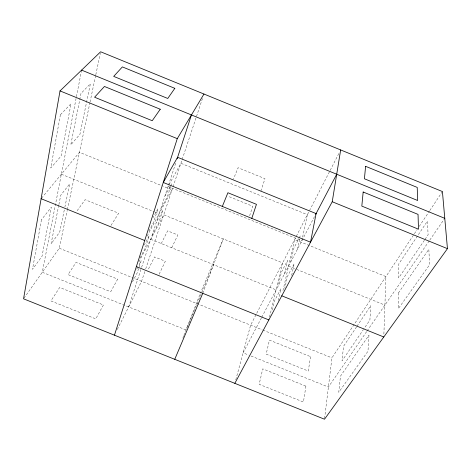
<?xml version="1.0" encoding="UTF-8"?>
<svg xmlns="http://www.w3.org/2000/svg" width="471" height="471" viewBox="0 0 471 471"><rect width="100%" height="100%" fill="white"/><g stroke="black" fill="none" stroke-linecap="round" stroke-linejoin="round"><path stroke-width="0.35" stroke-dasharray="2.35 1.77" d="M383.889 334.08L385.926 276.571L294.622 239.551L282.741 291.578M324.59 418.501L331.925 357.866L417.218 229.471M81.607 70.12L42.284 272.273L185.992 329.924L187.134 327.233M58.769 205.232L51.092 243.843L59.717 232.015L64.321 209.76M58.91 204.514L60.759 195.224L69.667 183.92L64.916 206.887M23.968 298.231L59.258 248.217L67.247 210.284M67.4 209.571L89.902 102.766M90.049 102.048L95.648 75.478M95.801 74.759L100.341 53.217M291.655 275.358L294.204 263.672L287.457 276.4L284.796 288.175M297.319 249.4L299.95 237.337M290.707 262.017L293.78 248.405L298.967 238.414M278.178 300.551L280.934 288.705L274.634 300.604L272.114 311.113M284.313 274.216L287.51 260.504L281.428 272.214L278.125 286.027M269.536 317.065L282.624 262.906L163.72 214.805L138.774 262.041M235.788 379.797L250.625 325.173L338.99 153.21M128.665 306.927L141.4 267.999M141.624 267.304L176.201 161.577M170.738 186.41L167.199 197.125L160.576 209.354M170.955 185.745L171.621 183.737M260.846 191.126L264.979 178.68L238.085 167.735L233.422 179.192M144.791 271.614L141.559 281.311L117.091 329.924M145.716 268.841L202.813 97.497M249.612 215.736L252.809 206.292L228.135 196.277M202.754 293.309L223.283 238.897L200.463 293.115M182.854 338.125L183.643 336.076M183.902 335.393L200.181 293.792M187.417 326.556L213.569 264.643M159.151 274.21L165.315 261.252L154.553 256.913L147.776 270.407M171.738 247.764L177.826 234.976L167.629 230.855L161.265 243.536M132.534 281.841L137.232 272.809L141.117 260.799L138.427 265.921M299.291 237.79L300.262 235.918M261.423 317.896L243.113 352.838L248.57 355.022M261.764 317.248L315.747 214.234M136.743 269.124L138.091 266.562M140.081 257.92L145.133 248.388L149.278 235.559L144.226 245.002M152.139 235.164L158.774 222.636L162.919 210.084L156.29 222.471M147.111 236.059L172.039 189.848L163.19 186.263M148.854 231.008L153.575 222.288L158.015 208.559L153.069 217.584M165.009 195.795L170.926 185.003M111.015 225.397L118.663 213.245L85.127 199.698L76.149 212.091M419.249 226.416L429.411 211.12M429.817 210.513L442.416 191.55M356.553 326.892L343.542 346.297L342.04 360.851L363.341 329.659M356.959 326.285L370.777 305.667L369.894 320.062L363.747 329.058M424.383 240.281L398.696 277.896L398.849 263.789L427.427 221.146L428.11 234.823L424.795 239.674M366.632 331.619L328.393 387.044L249.253 355.299M367.044 331.019L429.393 240.628M429.811 240.027L444.777 218.332M41.572 198.161L79.464 152.316L162.507 185.986M150.785 239.303L276.106 289.883M59.258 248.217L262.141 329.806M262.818 330.077L331.925 357.866M61.354 174.223L154.376 211.85M155.059 212.127L159.133 213.775M288.552 266.127L296.018 269.147M296.695 269.424L384.913 305.108M398.537 292.815L398.366 308.617L429.611 264.755L428.84 249.336L398.537 292.815M368.964 335.24L367.981 351.266L338.79 392.237L340.456 376.146L368.964 335.24M305.92 386.155L303.43 402.028L259.162 384.307L262.747 368.852L305.92 386.155M310.548 356.653L308.287 371.048L266.162 354.139L269.418 340.127L310.548 356.653M41.448 219.733L32.481 269.377L42.025 256.283L51.368 207.14L41.448 219.733M60.406 114.706L50.786 167.994L61.065 156.107L71.021 103.738L60.406 114.706M81 93.423L70.768 144.891L79.935 134.294L90.397 83.708L81 93.423M307.392 214.694L301.852 240.752L168.053 186.498L180.888 163.278L307.392 214.694M103.426 304.978L95.754 318.891L50.892 300.928L59.687 287.445L103.426 304.978M117.668 279.138L110.72 291.743L68.054 274.622L76.025 262.4L117.668 279.138"/><path stroke-width="0.71" d="M234.829 383.341L332.232 201.741L340.668 149.943M60.029 90.909L23.55 298.82L324.507 419.219L447.45 248.653L442.416 191.55L100.641 51.781L60.029 90.909L177.273 138.645L203.967 94.035M114.447 335.181L177.273 138.645M177.114 158.792L191.45 114.948M251.791 218.373L256.454 204.332L227.905 192.739L222.341 206.428M174.753 359.308L202.754 293.309M315.729 214.276L336.712 174.229M41.112 198.715L144.709 240.516M281.776 295.817L383.783 336.977M136.372 266.592L268.847 319.915M332.232 201.741L447.45 248.653M81.607 70.12L444.777 218.332M363.165 192.003L361.822 206.104L418.489 229.189L418.042 214.387L363.165 192.003M365.602 166.322L364.419 178.768L417.624 200.493L417.229 187.423L365.602 166.322M316.088 213.587L310.536 242.2L163.26 182.465L177.608 157.285L316.088 213.587M160.246 109.237L152.245 120.717L94.594 97.232L104.444 86.476L160.246 109.237M174.823 88.336L167.758 98.468L113.694 76.39L122.383 66.906L174.823 88.336"/></g></svg>
